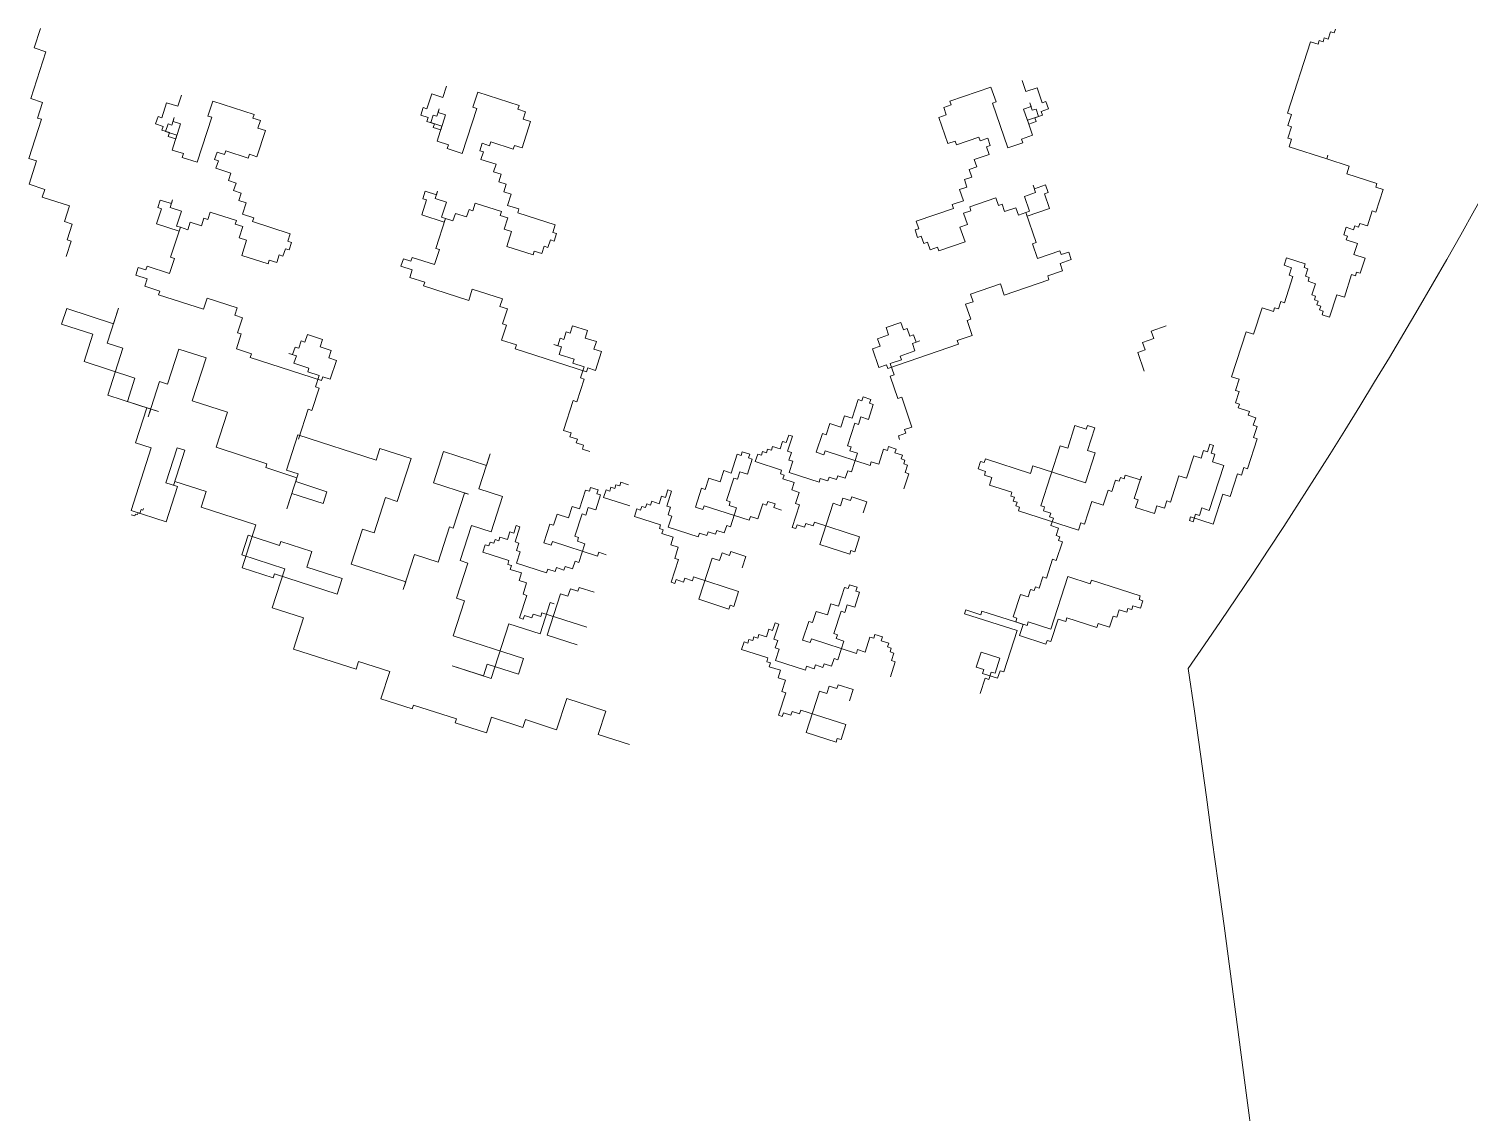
# Model space of a CAD drawing. Header units: millimetres. Extents: x 12377 to 30673, y 89761 to 101952.
# Drawn here: x 25869.2 to 25941.5, y 98430.8 to 98485.2 of the extents above; entities that cross this region are included whole.
import ezdxf

# ---------------------------------------------------------------- set-up
doc = ezdxf.new("R2010")
doc.units = ezdxf.units.MM

# ---------------------------------------------------------------- blocks, each defined once
blk = doc.blocks.new('A$C27A05B7E')
at = {"lineweight": 0}
for p, q in [((70.716, 362.383), (71.031, 363.363)), ((135.343, 362.695), (135.403, 362.883)), ((135.403, 362.883), (135.592, 362.822)), ((135.592, 362.822), (135.713, 363.198)), ((135.713, 363.198), (135.901, 363.138)), ((135.901, 363.138), (135.962, 363.326)), ((70.546, 359.844), (71.304, 362.194)), ((71.304, 362.194), (70.716, 362.383)), ((133.564, 359.115), (134.717, 362.689)), ((134.717, 362.689), (135.094, 362.567)), ((135.094, 362.567), (135.154, 362.755)), ((135.154, 362.755), (135.343, 362.695)), ((120.248, 360.753), (120.442, 360.192)), ((78.102, 360.021), (77.92, 359.457)), ((90.646, 360.082), (90.403, 359.329)), ((91.211, 359.899), (90.646, 360.082)), ((91.393, 360.464), (91.211, 359.899)), ((92.717, 359.414), (92.96, 360.166)), ((92.96, 360.166), (95.03, 359.498)), ((118.688, 360.424), (116.631, 359.714)), ((118.946, 359.676), (118.688, 360.424)), ((120.442, 360.192), (121.003, 360.385)), ((121.003, 360.385), (121.26, 359.638)), ((71.134, 359.654), (70.546, 359.844)), ((70.881, 358.871), (71.134, 359.654)), ((77.355, 359.639), (77.112, 358.886)), ((77.92, 359.457), (77.355, 359.639)), ((79.426, 358.971), (79.668, 359.723)), ((79.668, 359.723), (81.739, 359.055)), ((90.215, 359.39), (90.094, 359.014)), ((90.403, 359.329), (90.215, 359.39)), ((91.029, 359.335), (90.908, 358.959)), ((90.968, 359.147), (91.029, 359.335)), ((92.177, 357.096), (92.905, 359.353)), ((92.905, 359.353), (92.717, 359.414)), ((95.03, 359.498), (94.97, 359.31)), ((94.97, 359.31), (95.346, 359.189)), ((116.695, 359.528), (116.321, 359.399)), ((116.321, 359.399), (116.45, 359.025)), ((116.631, 359.714), (116.695, 359.528)), ((118.759, 359.612), (118.946, 359.676)), ((119.532, 357.37), (118.759, 359.612)), ((120.325, 359.316), (120.699, 359.445)), ((120.583, 358.568), (120.325, 359.316)), ((120.635, 359.632), (120.764, 359.258)), ((120.699, 359.445), (120.635, 359.632)), ((120.764, 359.258), (120.951, 359.322)), ((120.951, 359.322), (121.08, 358.949)), ((121.576, 359.329), (121.202, 359.2)), ((121.202, 359.2), (121.267, 359.013)), ((121.26, 359.638), (121.447, 359.703)), ((121.447, 359.703), (121.576, 359.329)), ((70.445, 356.849), (71.077, 358.808)), ((71.077, 358.808), (70.881, 358.871)), ((76.924, 358.947), (76.803, 358.571)), ((76.803, 358.571), (77.179, 358.449)), ((77.112, 358.886), (76.924, 358.947)), ((77.428, 358.577), (77.307, 358.201)), ((77.616, 358.516), (77.428, 358.577)), ((77.738, 358.892), (77.616, 358.516)), ((77.677, 358.704), (77.738, 358.892)), ((78.053, 358.583), (77.677, 358.704)), ((77.811, 357.83), (78.053, 358.583)), ((78.886, 356.653), (79.614, 358.91)), ((79.614, 358.91), (79.426, 358.971)), ((81.739, 359.055), (81.678, 358.867)), ((81.678, 358.867), (82.055, 358.746)), ((82.055, 358.746), (81.934, 358.37)), ((90.094, 359.014), (90.47, 358.892)), ((90.47, 358.892), (90.41, 358.704)), ((90.41, 358.704), (90.786, 358.583)), ((90.719, 359.02), (90.598, 358.643)), ((90.598, 358.643), (91.163, 358.461)), ((90.908, 358.959), (90.719, 359.02)), ((90.786, 358.583), (90.726, 358.395)), ((91.345, 359.026), (90.968, 359.147)), ((91.102, 358.273), (91.345, 359.026)), ((95.601, 358.691), (95.177, 357.374)), ((95.346, 359.189), (95.225, 358.813)), ((95.225, 358.813), (95.601, 358.691)), ((116.45, 359.025), (116.076, 358.896)), ((116.076, 358.896), (116.527, 357.588)), ((121.08, 358.949), (120.519, 358.755)), ((120.519, 358.755), (120.776, 358.008)), ((120.957, 358.697), (120.583, 358.568)), ((121.267, 359.013), (120.893, 358.884)), ((120.893, 358.884), (120.957, 358.697)), ((133.753, 359.054), (133.564, 359.115)), ((133.571, 358.49), (133.753, 359.054)), ((133.759, 358.429), (133.571, 358.49)), ((77.179, 358.449), (77.118, 358.261)), ((77.118, 358.261), (77.495, 358.14)), ((77.307, 358.201), (77.871, 358.018)), ((77.495, 358.14), (77.434, 357.952)), ((77.434, 357.952), (77.811, 357.83)), ((77.871, 358.018), (77.629, 357.266)), ((82.31, 358.248), (81.885, 356.931)), ((81.934, 358.37), (82.31, 358.248)), ((90.726, 358.395), (91.102, 358.273)), ((91.163, 358.461), (90.92, 357.709)), ((116.965, 357.53), (118.087, 357.917)), ((118.087, 357.917), (118.152, 357.73)), ((118.152, 357.73), (118.526, 357.859)), ((118.526, 357.859), (118.655, 357.485)), ((120.776, 358.008), (120.215, 357.814)), ((120.215, 357.814), (120.28, 357.628)), ((133.577, 357.865), (133.759, 358.429)), ((133.765, 357.804), (133.577, 357.865)), ((133.644, 357.428), (133.765, 357.804)), ((77.629, 357.266), (78.194, 357.084)), ((78.194, 357.084), (78.133, 356.896)), ((79.882, 357.162), (79.76, 356.786)), ((80.258, 357.041), (79.882, 357.162)), ((80.319, 357.229), (80.258, 357.041)), ((81.448, 356.865), (80.319, 357.229)), ((81.509, 357.053), (81.448, 356.865)), ((81.885, 356.931), (81.509, 357.053)), ((90.92, 357.709), (91.485, 357.527)), ((91.485, 357.527), (91.424, 357.339)), ((91.424, 357.339), (92.177, 357.096)), ((93.173, 357.605), (93.052, 357.229)), ((93.052, 357.229), (93.24, 357.168)), ((93.24, 357.168), (93.118, 356.792)), ((93.549, 357.484), (93.173, 357.605)), ((93.61, 357.672), (93.549, 357.484)), ((94.74, 357.308), (93.61, 357.672)), ((94.8, 357.496), (94.74, 357.308)), ((95.177, 357.374), (94.8, 357.496)), ((116.527, 357.588), (116.901, 357.717)), ((116.901, 357.717), (116.965, 357.53)), ((118.597, 357.047), (117.849, 356.789)), ((118.655, 357.485), (118.468, 357.421)), ((118.468, 357.421), (118.597, 357.047)), ((120.28, 357.628), (119.532, 357.37)), ((135.526, 356.821), (133.644, 357.428)), ((70.837, 356.723), (70.445, 356.849)), ((70.458, 355.548), (70.837, 356.723)), ((78.133, 356.896), (78.886, 356.653)), ((79.76, 356.786), (79.948, 356.726)), ((79.948, 356.726), (79.827, 356.349)), ((79.827, 356.349), (80.58, 356.106)), ((93.118, 356.792), (93.872, 356.549)), ((93.872, 356.549), (93.75, 356.173)), ((117.977, 356.416), (117.603, 356.287)), ((117.849, 356.789), (117.977, 356.416)), ((135.526, 356.821), (135.587, 357.009)), ((135.587, 357.009), (135.526, 356.821)), ((136.656, 356.456), (135.526, 356.821)), ((136.535, 356.08), (136.656, 356.456)), ((80.58, 356.106), (80.459, 355.73)), ((80.459, 355.73), (80.835, 355.609)), ((80.835, 355.609), (80.714, 355.233)), ((93.75, 356.173), (94.127, 356.052)), ((94.127, 356.052), (94.005, 355.676)), ((94.005, 355.676), (94.382, 355.554)), ((117.732, 355.913), (117.358, 355.784)), ((117.358, 355.784), (117.487, 355.41)), ((117.603, 356.287), (117.732, 355.913)), ((138.041, 355.594), (136.535, 356.08)), ((137.98, 355.406), (138.041, 355.594)), ((71.242, 355.295), (70.458, 355.548)), ((71.116, 354.903), (71.242, 355.295)), ((72.488, 354.461), (71.116, 354.903)), ((80.714, 355.233), (81.091, 355.111)), ((81.091, 355.111), (80.969, 354.735)), ((90.198, 354.827), (90.32, 355.203)), ((90.32, 355.203), (90.884, 355.021)), ((90.945, 355.209), (90.824, 354.833)), ((90.884, 355.021), (90.945, 355.209)), ((94.382, 355.554), (94.261, 355.178)), ((94.261, 355.178), (94.637, 355.056)), ((94.637, 355.056), (94.455, 354.492)), ((117.487, 355.41), (117.113, 355.281)), ((117.113, 355.281), (117.306, 354.721)), ((117.622, 354.412), (118.931, 354.863)), ((118.931, 354.863), (119.06, 354.489)), ((120.93, 355.134), (120.369, 354.941)), ((120.369, 354.941), (120.627, 354.193)), ((120.801, 355.508), (120.93, 355.134)), ((120.866, 355.321), (120.801, 355.508)), ((121.427, 355.514), (120.866, 355.321)), ((121.368, 355.076), (121.555, 355.141)), ((121.626, 354.329), (121.368, 355.076)), ((121.555, 355.141), (121.427, 355.514)), ((138.357, 355.285), (137.98, 355.406)), ((137.993, 354.156), (138.357, 355.285)), ((72.235, 353.677), (72.488, 354.461)), ((76.853, 353.571), (77.095, 354.323)), ((76.907, 354.384), (77.028, 354.76)), ((77.095, 354.323), (76.907, 354.384)), ((77.028, 354.76), (77.593, 354.578)), ((77.654, 354.766), (77.532, 354.39)), ((77.532, 354.39), (78.097, 354.208)), ((77.593, 354.578), (77.654, 354.766)), ((78.097, 354.208), (77.855, 353.455)), ((79.536, 354.159), (79.415, 353.783)), ((80.854, 353.734), (79.536, 354.159)), ((80.969, 354.735), (81.346, 354.614)), ((81.346, 354.614), (81.164, 354.049)), ((90.144, 354.014), (90.387, 354.766)), ((90.387, 354.766), (90.198, 354.827)), ((90.824, 354.833), (91.389, 354.65)), ((91.389, 354.65), (91.146, 353.898)), ((92.518, 354.286), (92.397, 353.91)), ((92.706, 354.225), (92.518, 354.286)), ((92.828, 354.602), (92.706, 354.225)), ((94.145, 354.177), (92.828, 354.602)), ((94.085, 353.989), (94.145, 354.177)), ((94.455, 354.492), (95.02, 354.31)), ((95.02, 354.31), (94.959, 354.122)), ((116.81, 354.341), (114.94, 353.696)), ((117.306, 354.721), (116.745, 354.527)), ((116.745, 354.527), (116.81, 354.341)), ((117.313, 354.096), (117.687, 354.225)), ((117.687, 354.225), (117.622, 354.412)), ((119.06, 354.489), (119.247, 354.554)), ((119.247, 354.554), (119.376, 354.18)), ((119.376, 354.18), (119.937, 354.373)), ((119.937, 354.373), (120.066, 354)), ((120.627, 354.193), (120.44, 354.129)), ((120.504, 353.942), (121.626, 354.329)), ((137.562, 353.465), (137.804, 354.217)), ((137.804, 354.217), (137.993, 354.156)), ((72.627, 353.551), (72.235, 353.677)), ((72.375, 352.768), (72.627, 353.551)), ((77.982, 353.206), (76.853, 353.571)), ((77.855, 353.455), (78.043, 353.394)), ((78.541, 353.649), (78.419, 353.273)), ((79.105, 353.467), (78.541, 353.649)), ((79.227, 353.843), (79.105, 353.467)), ((79.415, 353.783), (79.227, 353.843)), ((80.793, 353.546), (80.854, 353.734)), ((81.17, 353.424), (80.793, 353.546)), ((80.988, 352.86), (81.17, 353.424)), ((81.164, 354.049), (81.728, 353.867)), ((81.728, 353.867), (81.668, 353.679)), ((81.668, 353.679), (83.55, 353.072)), ((91.273, 353.649), (90.144, 354.014)), ((91.334, 353.837), (90.849, 352.333)), ((91.146, 353.898), (91.334, 353.837)), ((91.334, 353.837), (91.273, 353.649)), ((91.711, 353.716), (91.334, 353.837)), ((91.832, 354.092), (91.711, 353.716)), ((92.397, 353.91), (91.832, 354.092)), ((94.461, 353.867), (94.085, 353.989)), ((94.279, 353.303), (94.461, 353.867)), ((94.959, 354.122), (96.842, 353.515)), ((96.842, 353.515), (96.72, 353.139)), ((114.94, 353.696), (115.069, 353.322)), ((117.132, 353.406), (117.506, 353.535)), ((117.506, 353.535), (117.313, 354.096)), ((120.066, 354), (120.44, 354.129)), ((120.44, 354.129), (120.955, 352.634)), ((120.44, 354.129), (120.504, 353.942)), ((136.876, 353.271), (136.936, 353.459)), ((136.936, 353.459), (137.124, 353.398)), ((137.124, 353.398), (137.185, 353.586)), ((137.185, 353.586), (137.562, 353.465)), ((72.318, 351.921), (72.571, 352.704)), ((72.571, 352.704), (72.375, 352.768)), ((78.043, 353.394), (77.557, 351.89)), ((78.043, 353.394), (77.982, 353.206)), ((78.419, 353.273), (78.043, 353.394)), ((81.364, 352.739), (80.988, 352.86)), ((81.122, 351.986), (81.364, 352.739)), ((83.55, 353.072), (83.429, 352.696)), ((83.429, 352.696), (83.617, 352.635)), ((94.656, 353.181), (94.279, 353.303)), ((94.413, 352.429), (94.656, 353.181)), ((96.599, 352.762), (96.478, 352.386)), ((96.787, 352.702), (96.599, 352.762)), ((96.72, 353.139), (96.909, 353.078)), ((96.909, 353.078), (96.787, 352.702)), ((115.069, 353.322), (114.882, 353.258)), ((114.882, 353.258), (115.01, 352.884)), ((115.01, 352.884), (115.197, 352.949)), ((115.197, 352.949), (115.326, 352.575)), ((117.39, 352.659), (117.132, 353.406)), ((136.378, 353.016), (136.499, 353.392)), ((136.566, 352.955), (136.378, 353.016)), ((136.499, 353.392), (136.876, 353.271)), ((136.505, 352.767), (136.566, 352.955)), ((137.07, 352.585), (136.505, 352.767)), ((82.44, 351.561), (81.122, 351.986)), ((82.998, 352.004), (82.877, 351.628)), ((83.186, 351.943), (82.998, 352.004)), ((83.308, 352.319), (83.186, 351.943)), ((83.496, 352.259), (83.308, 352.319)), ((83.617, 352.635), (83.496, 352.259)), ((91.037, 352.272), (90.794, 351.519)), ((90.849, 352.333), (91.037, 352.272)), ((95.731, 352.004), (94.413, 352.429)), ((95.792, 352.192), (95.731, 352.004)), ((96.168, 352.071), (95.792, 352.192)), ((96.289, 352.447), (96.168, 352.071)), ((96.478, 352.386), (96.289, 352.447)), ((115.326, 352.575), (115.513, 352.639)), ((115.513, 352.639), (115.642, 352.266)), ((115.642, 352.266), (116.016, 352.395)), ((116.016, 352.395), (116.081, 352.208)), ((116.081, 352.208), (117.39, 352.659)), ((120.955, 352.634), (120.768, 352.569)), ((120.768, 352.569), (121.026, 351.822)), ((121.026, 351.822), (122.148, 352.209)), ((122.148, 352.209), (122.212, 352.022)), ((122.212, 352.022), (122.586, 352.151)), ((122.586, 352.151), (122.715, 351.777)), ((136.888, 352.021), (137.07, 352.585)), ((137.453, 351.838), (136.888, 352.021)), ((75.936, 351.374), (75.815, 350.998)), ((76.313, 351.253), (75.936, 351.374)), ((76.374, 351.441), (76.313, 351.253)), ((77.503, 351.077), (76.374, 351.441)), ((77.746, 351.829), (77.503, 351.077)), ((77.557, 351.89), (77.746, 351.829)), ((82.5, 351.749), (82.44, 351.561)), ((82.877, 351.628), (82.5, 351.749)), ((89.228, 351.817), (89.106, 351.441)), ((89.106, 351.441), (89.671, 351.259)), ((89.604, 351.696), (89.228, 351.817)), ((89.671, 351.259), (89.55, 350.883)), ((89.665, 351.884), (89.604, 351.696)), ((90.794, 351.519), (89.665, 351.884)), ((122.715, 351.777), (122.154, 351.584)), ((122.154, 351.584), (122.283, 351.21)), ((133.391, 351.487), (133.512, 351.863)), ((133.767, 351.366), (133.391, 351.487)), ((133.512, 351.863), (134.453, 351.56)), ((133.646, 350.99), (133.767, 351.366)), ((134.453, 351.56), (134.393, 351.372)), ((134.393, 351.372), (134.581, 351.311)), ((134.581, 351.311), (134.459, 350.935)), ((137.21, 351.086), (137.453, 351.838)), ((75.815, 350.998), (76.38, 350.816)), ((76.38, 350.816), (76.258, 350.44)), ((89.55, 350.883), (90.303, 350.64)), ((90.303, 350.64), (90.242, 350.452)), ((119.162, 350.552), (117.666, 350.037)), ((119.355, 349.992), (119.162, 350.552)), ((121.599, 350.765), (119.355, 349.992)), ((122.283, 351.21), (121.535, 350.952)), ((121.535, 350.952), (121.599, 350.765)), ((133.409, 349.612), (133.834, 350.929)), ((133.834, 350.929), (133.646, 350.99)), ((134.459, 350.935), (134.648, 350.874)), ((134.648, 350.874), (134.587, 350.686)), ((134.587, 350.686), (134.964, 350.565)), ((134.964, 350.565), (134.782, 350)), ((136.409, 349.891), (136.773, 351.019)), ((136.773, 351.019), (136.961, 350.959)), ((136.961, 350.959), (137.022, 351.147)), ((137.022, 351.147), (137.21, 351.086)), ((76.258, 350.44), (77.011, 350.197)), ((77.011, 350.197), (76.951, 350.009)), ((76.951, 350.009), (79.21, 349.28)), ((79.21, 349.28), (79.392, 349.844)), ((79.392, 349.844), (80.898, 349.359)), ((90.242, 350.452), (92.501, 349.723)), ((92.501, 349.723), (92.683, 350.287)), ((92.683, 350.287), (94.189, 349.802)), ((94.189, 349.802), (94.068, 349.425)), ((117.666, 350.037), (117.795, 349.663)), ((134.782, 350), (134.97, 349.94)), ((134.97, 349.94), (134.909, 349.751)), ((135.668, 348.884), (136.032, 350.012)), ((136.032, 350.012), (136.409, 349.891)), ((72.091, 348.535), (72.344, 349.318)), ((72.344, 349.318), (74.696, 348.559)), ((74.949, 349.343), (74.38, 347.58)), ((74.696, 348.559), (74.949, 349.343)), ((80.898, 349.359), (80.777, 348.982)), ((94.068, 349.425), (94.444, 349.304)), ((94.444, 349.304), (94.202, 348.551)), ((117.795, 349.663), (117.421, 349.534)), ((117.421, 349.534), (117.679, 348.787)), ((131.861, 348.035), (132.286, 349.351)), ((132.286, 349.351), (132.851, 349.169)), ((132.851, 349.169), (132.912, 349.357)), ((132.912, 349.357), (133.1, 349.297)), ((133.1, 349.297), (133.221, 349.673)), ((133.221, 349.673), (133.409, 349.612)), ((134.909, 349.751), (135.097, 349.691)), ((135.097, 349.691), (135.037, 349.503)), ((135.037, 349.503), (135.225, 349.442)), ((135.225, 349.442), (135.164, 349.254)), ((135.164, 349.254), (135.353, 349.193)), ((135.353, 349.193), (135.292, 349.005)), ((73.659, 348.029), (72.091, 348.535)), ((80.777, 348.982), (81.153, 348.861)), ((81.153, 348.861), (80.91, 348.109)), ((94.39, 348.491), (94.147, 347.738)), ((94.202, 348.551), (94.39, 348.491)), ((97.705, 348.46), (97.584, 348.084)), ((98.458, 348.217), (97.705, 348.46)), ((113.429, 348.367), (114.177, 348.625)), ((113.558, 347.993), (113.429, 348.367)), ((114.177, 348.625), (114.306, 348.251)), ((117.679, 348.787), (117.492, 348.722)), ((117.492, 348.722), (117.749, 347.975)), ((126.727, 348.19), (127.475, 348.448)), ((135.292, 349.005), (135.668, 348.884)), ((73.217, 346.658), (73.659, 348.029)), ((81.099, 348.048), (80.856, 347.296)), ((80.91, 348.109), (81.099, 348.048)), ((84.104, 347.701), (83.983, 347.325)), ((84.293, 347.641), (84.104, 347.701)), ((84.414, 348.017), (84.293, 347.641)), ((85.167, 347.774), (84.414, 348.017)), ((85.046, 347.398), (85.167, 347.774)), ((94.147, 347.738), (94.9, 347.496)), ((97.086, 347.829), (96.965, 347.453)), ((97.275, 347.768), (97.086, 347.829)), ((97.396, 348.144), (97.275, 347.768)), ((97.584, 348.084), (97.396, 348.144)), ((98.337, 347.841), (98.458, 348.217)), ((98.902, 347.659), (98.337, 347.841)), ((98.781, 347.282), (98.902, 347.659)), ((112.997, 347.8), (113.558, 347.993)), ((113.126, 347.426), (112.997, 347.8)), ((114.306, 348.251), (114.493, 348.315)), ((114.493, 348.315), (114.622, 347.942)), ((114.622, 347.942), (114.809, 348.006)), ((115.125, 347.697), (114.751, 347.568)), ((114.809, 348.006), (114.938, 347.633)), ((114.938, 347.633), (115.125, 347.697)), ((117.749, 347.975), (117.001, 347.717)), ((117.001, 347.717), (117.066, 347.53)), ((126.295, 347.623), (126.856, 347.816)), ((126.856, 347.816), (126.727, 348.19)), ((130.757, 345.899), (131.485, 348.156)), ((131.485, 348.156), (131.861, 348.035)), ((74.38, 347.58), (75.164, 347.327)), ((75.164, 347.327), (74.406, 344.977)), ((77.397, 345.526), (77.965, 347.289)), ((77.965, 347.289), (79.337, 346.847)), ((80.856, 347.296), (81.609, 347.053)), ((81.609, 347.053), (81.548, 346.865)), ((83.485, 347.071), (83.862, 346.949)), ((83.674, 347.01), (83.485, 347.071)), ((83.795, 347.386), (83.674, 347.01)), ((83.862, 346.949), (83.74, 346.573)), ((83.983, 347.325), (83.795, 347.386)), ((85.611, 347.216), (85.046, 347.398)), ((85.489, 346.84), (85.611, 347.216)), ((94.9, 347.496), (94.84, 347.307)), ((94.84, 347.307), (98.417, 346.154)), ((96.965, 347.453), (96.777, 347.513)), ((96.777, 347.513), (97.153, 347.392)), ((97.153, 347.392), (97.032, 347.016)), ((97.032, 347.016), (97.785, 346.773)), ((99.157, 347.161), (98.781, 347.282)), ((98.854, 346.22), (99.157, 347.161)), ((112.752, 347.297), (113.126, 347.426)), ((113.074, 346.363), (112.752, 347.297)), ((117.066, 347.53), (113.513, 346.305)), ((114.88, 347.194), (114.132, 346.937)), ((114.132, 346.937), (114.196, 346.75)), ((114.751, 347.568), (114.88, 347.194)), ((126.05, 347.12), (126.424, 347.249)), ((126.372, 346.186), (126.05, 347.12)), ((126.424, 347.249), (126.295, 347.623)), ((75.765, 345.836), (73.217, 346.658)), ((79.337, 346.847), (78.642, 344.692)), ((81.548, 346.865), (85.125, 345.711)), ((83.74, 346.573), (84.494, 346.33)), ((84.494, 346.33), (84.433, 346.142)), ((85.866, 346.718), (85.489, 346.84)), ((85.562, 345.778), (85.866, 346.718)), ((97.785, 346.773), (97.724, 346.585)), ((97.724, 346.585), (98.289, 346.403)), ((98.289, 346.403), (98.107, 345.838)), ((98.417, 346.154), (98.477, 346.342)), ((98.477, 346.342), (98.854, 346.22)), ((113.448, 346.492), (113.074, 346.363)), ((113.513, 346.305), (113.448, 346.492)), ((114.196, 346.75), (113.635, 346.556)), ((113.635, 346.556), (113.828, 345.996)), ((75.386, 344.661), (75.765, 345.836)), ((76.436, 343.89), (77.005, 345.653)), ((77.005, 345.653), (77.397, 345.526)), ((84.433, 346.142), (84.998, 345.96)), ((84.998, 345.96), (84.816, 345.395)), ((85.125, 345.711), (85.186, 345.899)), ((85.186, 345.899), (85.562, 345.778)), ((98.295, 345.778), (97.931, 344.649)), ((98.107, 345.838), (98.295, 345.778)), ((113.828, 345.996), (113.641, 345.931)), ((113.641, 345.931), (114.028, 344.81)), ((131.133, 345.778), (130.757, 345.899)), ((130.951, 345.213), (131.133, 345.778)), ((74.406, 344.977), (76.562, 344.282)), ((85.004, 345.335), (84.64, 344.206)), ((84.816, 345.395), (85.004, 345.335)), ((111.729, 343.817), (112.032, 344.757)), ((112.032, 344.757), (112.22, 344.697)), ((112.22, 344.697), (112.281, 344.885)), ((112.281, 344.885), (112.658, 344.763)), ((112.658, 344.763), (112.597, 344.575)), ((114.028, 344.81), (114.215, 344.875)), ((114.215, 344.875), (114.73, 343.38)), ((131.14, 345.153), (130.951, 345.213)), ((130.958, 344.588), (131.14, 345.153)), ((76.954, 344.156), (75.386, 344.661)), ((75.798, 342.583), (76.366, 344.345)), ((76.366, 344.345), (76.954, 344.156)), ((76.562, 344.282), (76.436, 343.89)), ((78.642, 344.692), (80.406, 344.123)), ((80.406, 344.123), (79.838, 342.361)), ((84.452, 344.267), (83.966, 342.762)), ((84.64, 344.206), (84.452, 344.267)), ((97.743, 344.71), (97.258, 343.205)), ((97.931, 344.649), (97.743, 344.71)), ((112.785, 344.515), (112.542, 343.762)), ((112.597, 344.575), (112.785, 344.515)), ((131.146, 344.528), (130.958, 344.588)), ((131.085, 344.339), (131.146, 344.528)), ((131.65, 344.157), (131.085, 344.339)), ((131.589, 343.969), (131.65, 344.157)), ((110.423, 342.992), (110.605, 343.556)), ((110.605, 343.556), (111.17, 343.374)), ((111.17, 343.374), (111.352, 343.938)), ((111.352, 343.938), (111.729, 343.817)), ((111.856, 343.568), (111.492, 342.44)), ((112.045, 343.507), (111.856, 343.568)), ((112.166, 343.884), (112.045, 343.507)), ((112.542, 343.762), (112.166, 343.884)), ((114.73, 343.38), (114.356, 343.251)), ((122.536, 342.32), (122.9, 343.449)), ((122.9, 343.449), (123.465, 343.267)), ((123.465, 343.267), (123.526, 343.455)), ((123.526, 343.455), (123.902, 343.333)), ((123.902, 343.333), (123.538, 342.205)), ((131.966, 343.848), (131.589, 343.969)), ((131.845, 343.472), (131.966, 343.848)), ((132.033, 343.411), (131.845, 343.472)), ((131.851, 342.847), (132.033, 343.411)), ((76.582, 342.33), (75.798, 342.583)), ((83.366, 341.223), (83.934, 342.985)), ((83.934, 342.985), (87.854, 341.721)), ((97.258, 343.205), (97.634, 343.083)), ((97.634, 343.083), (97.573, 342.895)), ((97.573, 342.895), (97.95, 342.774)), ((97.95, 342.774), (97.889, 342.586)), ((97.889, 342.586), (98.266, 342.464)), ((108.238, 342.659), (108.116, 342.282)), ((108.426, 342.598), (108.238, 342.659)), ((108.547, 342.974), (108.426, 342.598)), ((108.493, 342.161), (108.735, 342.913)), ((108.735, 342.913), (108.547, 342.974)), ((109.932, 342.112), (110.235, 343.053)), ((110.235, 343.053), (110.423, 342.992)), ((114.421, 343.064), (114.047, 342.935)), ((114.047, 342.935), (114.111, 342.748)), ((114.356, 343.251), (114.421, 343.064)), ((131.554, 341.281), (132.039, 342.786)), ((132.039, 342.786), (131.851, 342.847)), ((75.571, 339.196), (76.582, 342.33)), ((77.884, 342.342), (77.316, 340.58)), ((77.708, 340.453), (78.276, 342.216)), ((78.276, 342.216), (77.884, 342.342)), ((79.838, 342.361), (82.386, 341.539)), ((87.854, 341.721), (88.044, 342.309)), ((88.044, 342.309), (89.612, 341.803)), ((90.731, 340.577), (91.236, 342.144)), ((91.236, 342.144), (93.392, 341.449)), ((93.582, 342.036), (93.013, 340.273)), ((93.392, 341.449), (93.582, 342.036)), ((98.266, 342.464), (98.205, 342.276)), ((98.205, 342.276), (98.582, 342.155)), ((105.666, 341.07), (105.969, 342.01)), ((105.969, 342.01), (106.157, 341.95)), ((106.157, 341.95), (106.218, 342.138)), ((106.218, 342.138), (106.594, 342.016)), ((106.594, 342.016), (106.534, 341.828)), ((106.993, 342.022), (106.872, 341.645)), ((107.181, 341.961), (106.993, 342.022)), ((107.242, 342.149), (107.181, 341.961)), ((107.43, 342.088), (107.242, 342.149)), ((107.491, 342.276), (107.43, 342.088)), ((107.679, 342.216), (107.491, 342.276)), ((107.74, 342.404), (107.679, 342.216)), ((108.116, 342.282), (107.74, 342.404)), ((108.681, 342.1), (108.493, 342.161)), ((108.56, 341.724), (108.681, 342.1)), ((110.308, 341.991), (109.932, 342.112)), ((110.369, 342.179), (110.308, 341.991)), ((112.628, 341.45), (110.369, 342.179)), ((111.492, 342.44), (111.681, 342.379)), ((111.681, 342.379), (111.62, 342.191)), ((111.62, 342.191), (111.996, 342.069)), ((111.996, 342.069), (111.693, 341.129)), ((113.308, 342.269), (113.065, 341.517)), ((113.496, 342.209), (113.308, 342.269)), ((113.557, 342.397), (113.496, 342.209)), ((113.933, 342.275), (113.557, 342.397)), ((113.873, 342.087), (113.933, 342.275)), ((114.249, 341.966), (113.873, 342.087)), ((114.189, 341.778), (114.249, 341.966)), ((121.189, 339.432), (122.16, 342.442)), ((122.16, 342.442), (122.536, 342.32)), ((123.915, 342.083), (123.429, 340.579)), ((123.538, 342.205), (123.915, 342.083)), ((128.494, 340.814), (128.858, 341.943)), ((128.858, 341.943), (129.234, 341.821)), ((129.234, 341.821), (129.355, 342.198)), ((129.355, 342.198), (129.544, 342.137)), ((129.544, 342.137), (129.665, 342.513)), ((129.665, 342.513), (129.853, 342.452)), ((129.853, 342.452), (129.732, 342.076)), ((129.732, 342.076), (129.92, 342.016)), ((129.92, 342.016), (129.799, 341.639)), ((82.386, 341.539), (82.323, 341.343)), ((82.323, 341.343), (83.891, 340.837)), ((83.954, 341.033), (83.366, 341.223)), ((89.612, 341.803), (88.917, 339.649)), ((105.107, 340.627), (105.289, 341.191)), ((105.289, 341.191), (105.666, 341.07)), ((106.103, 341.137), (105.981, 340.76)), ((106.479, 341.015), (106.103, 341.137)), ((106.722, 341.768), (106.479, 341.015)), ((106.534, 341.828), (106.722, 341.768)), ((106.872, 341.645), (108.189, 341.22)), ((108.189, 341.22), (108.129, 341.032)), ((108.748, 341.663), (108.56, 341.724)), ((108.566, 341.099), (108.748, 341.663)), ((111.505, 341.19), (111.384, 340.813)), ((111.693, 341.129), (111.505, 341.19)), ((112.689, 341.638), (112.628, 341.45)), ((113.065, 341.517), (112.689, 341.638)), ((114.377, 341.717), (114.189, 341.778)), ((114.316, 341.529), (114.377, 341.717)), ((114.504, 341.468), (114.316, 341.529)), ((114.383, 341.092), (114.504, 341.468)), ((118.165, 341.654), (118.043, 341.277)), ((118.043, 341.277), (118.42, 341.156)), ((118.353, 341.593), (118.165, 341.654)), ((118.413, 341.781), (118.353, 341.593)), ((118.42, 341.156), (118.359, 340.968)), ((120.673, 341.052), (118.413, 341.781)), ((120.794, 341.429), (120.673, 341.052)), ((123.429, 340.579), (120.794, 341.429)), ((130.364, 341.457), (129.636, 339.2)), ((129.799, 341.639), (130.364, 341.457)), ((131.244, 340.966), (131.366, 341.342)), ((131.366, 341.342), (131.554, 341.281)), ((77.316, 340.58), (77.904, 340.39)), ((77.771, 340.649), (77.708, 340.453)), ((79.339, 340.143), (77.771, 340.649)), ((83.385, 339.271), (83.954, 341.033)), ((83.891, 340.837), (83.827, 340.642)), ((83.827, 340.642), (85.395, 340.136)), ((92.495, 340.008), (90.731, 340.577)), ((99.885, 340.483), (99.825, 340.295)), ((100.073, 340.423), (99.885, 340.483)), ((100.134, 340.611), (100.073, 340.423)), ((100.511, 340.489), (100.134, 340.611)), ((104.36, 340.245), (104.542, 340.809)), ((104.542, 340.809), (105.107, 340.627)), ((105.793, 340.821), (105.429, 339.692)), ((105.981, 340.76), (105.793, 340.821)), ((108.129, 341.032), (108.317, 340.972)), ((108.317, 340.972), (108.256, 340.784)), ((108.256, 340.784), (108.821, 340.601)), ((110.072, 340.613), (108.566, 341.099)), ((108.821, 340.601), (108.7, 340.225)), ((110.133, 340.801), (110.072, 340.613)), ((110.509, 340.68), (110.133, 340.801)), ((110.57, 340.868), (110.509, 340.68)), ((110.946, 340.747), (110.57, 340.868)), ((111.007, 340.935), (110.946, 340.747)), ((111.384, 340.813), (111.007, 340.935)), ((114.329, 340.279), (114.571, 341.031)), ((114.571, 341.031), (114.383, 341.092)), ((118.359, 340.968), (118.736, 340.846)), ((118.736, 340.846), (118.614, 340.47)), ((118.614, 340.47), (119.744, 340.106)), ((124.747, 340.154), (124.929, 340.718)), ((124.929, 340.718), (125.117, 340.657)), ((125.117, 340.657), (125.178, 340.845)), ((125.178, 340.845), (125.366, 340.785)), ((125.366, 340.785), (125.427, 340.973)), ((125.427, 340.973), (126.18, 340.73)), ((126.241, 340.918), (125.877, 339.789)), ((126.18, 340.73), (126.241, 340.918)), ((127.692, 339.619), (128.117, 340.936)), ((128.117, 340.936), (128.494, 340.814)), ((130.692, 339.898), (131.056, 341.026)), ((131.056, 341.026), (131.244, 340.966)), ((77.904, 340.39), (77.335, 338.627)), ((79.086, 339.36), (79.339, 340.143)), ((83.638, 340.054), (83.385, 339.271)), ((85.206, 339.548), (83.638, 340.054)), ((85.395, 340.136), (85.206, 339.548)), ((88.329, 339.838), (87.76, 338.076)), ((88.917, 339.649), (88.329, 339.838)), ((91.731, 338.309), (92.299, 340.071)), ((92.299, 340.071), (92.495, 340.008)), ((93.013, 340.273), (94.189, 339.894)), ((94.189, 339.894), (93.621, 338.132)), ((98.06, 339.277), (98.363, 340.217)), ((98.363, 340.217), (98.552, 340.156)), ((98.552, 340.156), (98.612, 340.345)), ((98.612, 340.345), (98.989, 340.223)), ((99.116, 339.974), (98.874, 339.222)), ((98.989, 340.223), (98.928, 340.035)), ((98.928, 340.035), (99.116, 339.974)), ((99.387, 340.228), (99.266, 339.852)), ((99.266, 339.852), (100.584, 339.427)), ((99.576, 340.168), (99.387, 340.228)), ((99.636, 340.356), (99.576, 340.168)), ((99.825, 340.295), (99.636, 340.356)), ((102.174, 339.911), (102.053, 339.535)), ((102.363, 339.851), (102.174, 339.911)), ((102.484, 340.227), (102.363, 339.851)), ((102.43, 339.414), (102.672, 340.166)), ((102.672, 340.166), (102.484, 340.227)), ((103.869, 339.365), (104.172, 340.306)), ((104.172, 340.306), (104.36, 340.245)), ((105.429, 339.692), (105.617, 339.632)), ((108.7, 340.225), (109.076, 340.104)), ((109.076, 340.104), (108.894, 339.539)), ((111.147, 339.436), (111.268, 339.812)), ((111.268, 339.812), (111.645, 339.691)), ((111.645, 339.691), (111.706, 339.879)), ((111.706, 339.879), (112.459, 339.636)), ((119.744, 340.106), (119.683, 339.918)), ((119.683, 339.918), (119.871, 339.857)), ((119.871, 339.857), (119.811, 339.669)), ((124.316, 339.462), (124.559, 340.214)), ((124.559, 340.214), (124.747, 340.154)), ((125.877, 339.789), (126.065, 339.729)), ((126.065, 339.729), (125.944, 339.352)), ((129.83, 338.514), (130.315, 340.019)), ((130.315, 340.019), (130.692, 339.898)), ((77.335, 338.627), (75.571, 339.196)), ((75.577, 338.983), (75.765, 338.923)), ((75.765, 338.923), (75.795, 339.017)), ((75.795, 339.017), (75.889, 338.986)), ((75.889, 338.986), (75.92, 339.08)), ((75.92, 339.08), (76.014, 339.05)), ((76.014, 339.05), (76.074, 339.238)), ((76.074, 339.238), (76.168, 339.208)), ((76.168, 339.208), (76.199, 339.302)), ((81.83, 338.475), (79.086, 339.36)), ((96.755, 338.452), (96.937, 339.016)), ((96.937, 339.016), (97.501, 338.834)), ((97.501, 338.834), (97.683, 339.398)), ((97.683, 339.398), (98.06, 339.277)), ((98.188, 339.028), (97.824, 337.899)), ((98.376, 338.967), (98.188, 339.028)), ((98.497, 339.343), (98.376, 338.967)), ((98.874, 339.222), (98.497, 339.343)), ((100.93, 339.275), (100.809, 338.898)), ((101.118, 339.214), (100.93, 339.275)), ((101.179, 339.402), (101.118, 339.214)), ((101.367, 339.341), (101.179, 339.402)), ((101.428, 339.529), (101.367, 339.341)), ((101.616, 339.469), (101.428, 339.529)), ((101.677, 339.657), (101.616, 339.469)), ((102.053, 339.535), (101.677, 339.657)), ((102.618, 339.353), (102.43, 339.414)), ((102.497, 338.977), (102.618, 339.353)), ((102.685, 338.916), (102.497, 338.977)), ((104.245, 339.244), (103.869, 339.365)), ((104.306, 339.432), (104.245, 339.244)), ((106.565, 338.703), (104.306, 339.432)), ((105.617, 339.632), (105.557, 339.444)), ((105.557, 339.444), (105.933, 339.322)), ((105.933, 339.322), (105.63, 338.382)), ((107.245, 339.522), (107.002, 338.77)), ((107.433, 339.461), (107.245, 339.522)), ((107.494, 339.65), (107.433, 339.461)), ((107.87, 339.528), (107.494, 339.65)), ((107.81, 339.34), (107.87, 339.528)), ((108.186, 339.219), (107.81, 339.34)), ((109.083, 339.479), (108.719, 338.35)), ((108.894, 339.539), (109.083, 339.479)), ((110.103, 337.488), (110.771, 339.557)), ((110.771, 339.557), (111.147, 339.436)), ((112.459, 339.636), (112.277, 339.072)), ((119.811, 339.669), (119.999, 339.608)), ((119.999, 339.608), (119.938, 339.42)), ((119.938, 339.42), (120.127, 339.36)), ((120.127, 339.36), (120.066, 339.171)), ((120.066, 339.171), (123.078, 338.2)), ((121.377, 339.371), (121.189, 339.432)), ((121.317, 339.183), (121.377, 339.371)), ((121.693, 339.062), (121.317, 339.183)), ((121.633, 338.874), (121.693, 339.062)), ((123.388, 338.515), (123.752, 339.644)), ((123.752, 339.644), (124.316, 339.462)), ((125.944, 339.352), (126.885, 339.049)), ((126.885, 339.049), (127.006, 339.425)), ((127.006, 339.425), (127.383, 339.304)), ((127.383, 339.304), (127.504, 339.68)), ((127.504, 339.68), (127.692, 339.619)), ((128.949, 339.006), (128.828, 338.63)), ((129.138, 338.945), (128.949, 339.006)), ((129.259, 339.321), (129.138, 338.945)), ((129.636, 339.2), (129.259, 339.321)), ((81.135, 336.321), (81.83, 338.475)), ((87.172, 338.266), (86.604, 336.503)), ((87.76, 338.076), (87.172, 338.266)), ((90.966, 336.61), (91.535, 338.372)), ((91.535, 338.372), (91.731, 338.309)), ((92.641, 338.448), (92.072, 336.685)), ((93.621, 338.132), (92.641, 338.448)), ((94.878, 338.434), (94.757, 338.058)), ((94.824, 337.621), (95.067, 338.373)), ((95.067, 338.373), (94.878, 338.434)), ((96.263, 337.572), (96.566, 338.512)), ((96.566, 338.512), (96.755, 338.452)), ((100.809, 338.898), (102.126, 338.473)), ((102.126, 338.473), (102.066, 338.285)), ((102.066, 338.285), (102.254, 338.225)), ((102.503, 338.352), (102.685, 338.916)), ((104.009, 337.866), (102.503, 338.352)), ((105.442, 338.442), (105.32, 338.066)), ((105.63, 338.382), (105.442, 338.442)), ((106.626, 338.891), (106.565, 338.703)), ((107.002, 338.77), (106.626, 338.891)), ((108.719, 338.35), (108.907, 338.289)), ((108.907, 338.289), (108.967, 338.478)), ((108.967, 338.478), (109.344, 338.356)), ((109.344, 338.356), (109.405, 338.544)), ((109.405, 338.544), (109.781, 338.423)), ((109.781, 338.423), (109.842, 338.611)), ((109.842, 338.611), (112.101, 337.882)), ((121.821, 338.813), (121.633, 338.874)), ((121.699, 338.437), (121.821, 338.813)), ((122.076, 338.315), (121.699, 338.437)), ((121.955, 337.939), (122.076, 338.315)), ((123.078, 338.2), (123.199, 338.576)), ((123.199, 338.576), (123.388, 338.515)), ((128.64, 338.69), (128.701, 338.879)), ((128.828, 338.63), (128.64, 338.69)), ((128.701, 338.879), (129.83, 338.514)), ((81.129, 336.971), (81.445, 337.951)), ((81.445, 337.951), (83.013, 337.445)), ((83.013, 337.445), (83.076, 337.641)), ((83.076, 337.641), (84.644, 337.135)), ((93.573, 337.609), (93.513, 337.421)), ((93.761, 337.548), (93.573, 337.609)), ((93.822, 337.736), (93.761, 337.548)), ((94.01, 337.675), (93.822, 337.736)), ((94.071, 337.864), (94.01, 337.675)), ((94.448, 337.742), (94.071, 337.864)), ((94.569, 338.118), (94.448, 337.742)), ((94.757, 338.058), (94.569, 338.118)), ((95.012, 337.56), (94.824, 337.621)), ((94.891, 337.184), (95.012, 337.56)), ((96.64, 337.45), (96.263, 337.572)), ((96.7, 337.638), (96.64, 337.45)), ((98.959, 336.91), (96.7, 337.638)), ((97.824, 337.899), (98.012, 337.839)), ((98.012, 337.839), (97.951, 337.65)), ((97.951, 337.65), (98.328, 337.529)), ((98.328, 337.529), (98.024, 336.588)), ((102.254, 338.225), (102.193, 338.036)), ((102.193, 338.036), (102.758, 337.854)), ((102.758, 337.854), (102.637, 337.478)), ((104.07, 338.054), (104.009, 337.866)), ((104.446, 337.933), (104.07, 338.054)), ((104.507, 338.121), (104.446, 337.933)), ((104.883, 338), (104.507, 338.121)), ((104.944, 338.188), (104.883, 338)), ((105.32, 338.066), (104.944, 338.188)), ((112.101, 337.882), (111.858, 337.13)), ((122.143, 337.879), (121.955, 337.939)), ((121.967, 336.689), (122.271, 337.63)), ((122.082, 337.69), (122.143, 337.879)), ((122.271, 337.63), (122.082, 337.69)), ((83.285, 336.276), (81.129, 336.971)), ((84.644, 337.135), (84.391, 336.352)), ((89.222, 335.226), (89.79, 336.989)), ((89.79, 336.989), (90.966, 336.61)), ((93.324, 337.481), (93.203, 337.105)), ((93.203, 337.105), (94.521, 336.68)), ((93.513, 337.421), (93.324, 337.481)), ((95.079, 337.123), (94.891, 337.184)), ((94.897, 336.559), (95.079, 337.123)), ((99.02, 337.098), (98.959, 336.91)), ((99.397, 336.977), (99.02, 337.098)), ((102.637, 337.478), (103.013, 337.357)), ((103.013, 337.357), (102.831, 336.792)), ((102.831, 336.792), (103.019, 336.732)), ((104.04, 334.741), (104.707, 336.81)), ((104.707, 336.81), (105.084, 336.689)), ((105.084, 336.689), (105.205, 337.065)), ((105.205, 337.065), (105.582, 336.944)), ((105.582, 336.944), (105.643, 337.132)), ((105.643, 337.132), (106.396, 336.889)), ((106.396, 336.889), (106.214, 336.324)), ((111.609, 337.002), (110.103, 337.488)), ((111.67, 337.191), (111.609, 337.002)), ((111.858, 337.13), (111.67, 337.191)), ((82.703, 335.815), (81.135, 336.321)), ((82.653, 334.318), (83.285, 336.276)), ((84.391, 336.352), (86.155, 335.783)), ((86.604, 336.503), (89.348, 335.618)), ((92.464, 336.559), (91.896, 334.796)), ((92.072, 336.685), (92.464, 336.559)), ((94.521, 336.68), (94.46, 336.492)), ((94.46, 336.492), (94.648, 336.431)), ((94.648, 336.431), (94.588, 336.243)), ((94.588, 336.243), (95.152, 336.061)), ((96.403, 336.073), (94.897, 336.559)), ((96.464, 336.261), (96.403, 336.073)), ((96.84, 336.14), (96.464, 336.261)), ((96.901, 336.328), (96.84, 336.14)), ((97.278, 336.206), (96.901, 336.328)), ((97.338, 336.394), (97.278, 336.206)), ((97.715, 336.273), (97.338, 336.394)), ((97.836, 336.649), (97.715, 336.273)), ((98.024, 336.588), (97.836, 336.649)), ((103.019, 336.732), (102.655, 335.603)), ((121.476, 335.809), (121.779, 336.75)), ((121.779, 336.75), (121.967, 336.689)), ((82.767, 336.011), (82.703, 335.815)), ((85.903, 334.999), (82.767, 336.011)), ((86.155, 335.783), (85.903, 334.999)), ((89.348, 335.618), (89.222, 335.226)), ((95.152, 336.061), (95.031, 335.685)), ((95.031, 335.685), (95.408, 335.563)), ((95.408, 335.563), (95.226, 334.999)), ((102.655, 335.603), (102.844, 335.542)), ((102.844, 335.542), (102.904, 335.73)), ((102.904, 335.73), (103.281, 335.609)), ((103.281, 335.609), (103.342, 335.797)), ((103.342, 335.797), (103.718, 335.676)), ((103.718, 335.676), (103.779, 335.864)), ((103.779, 335.864), (106.038, 335.135)), ((111.536, 335.277), (111.596, 335.465)), ((111.596, 335.465), (111.973, 335.344)), ((120.856, 335.178), (120.917, 335.367)), ((120.917, 335.367), (121.105, 335.306)), ((121.105, 335.306), (121.287, 335.87)), ((121.287, 335.87), (121.476, 335.809)), ((121.689, 333.249), (122.538, 335.882)), ((122.538, 335.882), (123.668, 335.518)), ((123.668, 335.518), (123.728, 335.706)), ((123.728, 335.706), (126.176, 334.917)), ((92.288, 334.67), (91.719, 332.907)), ((91.896, 334.796), (92.288, 334.67)), ((95.414, 334.938), (95.05, 333.81)), ((95.226, 334.999), (95.414, 334.938)), ((96.435, 332.948), (97.102, 335.017)), ((97.102, 335.017), (97.478, 334.896)), ((97.478, 334.896), (97.6, 335.272)), ((97.6, 335.272), (97.976, 335.15)), ((97.976, 335.15), (98.037, 335.338)), ((98.037, 335.338), (98.79, 335.096)), ((105.546, 334.255), (104.04, 334.741)), ((106.038, 335.135), (105.795, 334.383)), ((111.044, 334.398), (111.347, 335.338)), ((111.347, 335.338), (111.536, 335.277)), ((112.1, 335.095), (111.858, 334.343)), ((111.973, 335.344), (111.912, 335.156)), ((111.912, 335.156), (112.1, 335.095)), ((119.806, 333.856), (120.17, 334.984)), ((120.17, 334.984), (120.547, 334.863)), ((120.547, 334.863), (120.668, 335.239)), ((120.668, 335.239), (120.856, 335.178)), ((126.176, 334.917), (126.115, 334.728)), ((126.115, 334.728), (126.303, 334.668)), ((126.303, 334.668), (126.182, 334.292)), ((84.221, 333.812), (82.653, 334.318)), ((95.238, 333.749), (95.299, 333.937)), ((95.299, 333.937), (95.675, 333.816)), ((95.675, 333.816), (95.736, 334.004)), ((95.736, 334.004), (96.112, 333.882)), ((96.082, 333.014), (96.587, 334.581)), ((96.112, 333.882), (96.173, 334.071)), ((96.173, 334.071), (98.432, 333.342)), ((96.587, 334.581), (96.783, 334.517)), ((105.607, 334.443), (105.546, 334.255)), ((105.795, 334.383), (105.607, 334.443)), ((109.739, 333.572), (109.921, 334.137)), ((109.921, 334.137), (110.485, 333.955)), ((110.485, 333.955), (110.667, 334.519)), ((110.667, 334.519), (111.044, 334.398)), ((111.172, 334.149), (110.808, 333.02)), ((111.36, 334.088), (111.172, 334.149)), ((111.481, 334.464), (111.36, 334.088)), ((111.858, 334.343), (111.481, 334.464)), ((117.365, 334.02), (117.426, 334.208)), ((120.001, 333.17), (117.365, 334.02)), ((117.426, 334.208), (118.179, 333.965)), ((118.179, 333.965), (118.24, 334.153)), ((118.24, 334.153), (120.499, 333.425)), ((124.81, 333.903), (124.628, 333.339)), ((124.998, 333.843), (124.81, 333.903)), ((125.119, 334.219), (124.998, 333.843)), ((125.496, 334.097), (125.119, 334.219)), ((125.557, 334.286), (125.496, 334.097)), ((125.745, 334.225), (125.557, 334.286)), ((125.805, 334.413), (125.745, 334.225)), ((126.182, 334.292), (125.805, 334.413)), ((83.716, 332.245), (84.221, 333.812)), ((93.629, 330.778), (94.514, 333.52)), ((94.514, 333.52), (96.082, 333.014)), ((95.05, 333.81), (95.238, 333.749)), ((107.553, 333.239), (107.432, 332.863)), ((107.741, 333.178), (107.553, 333.239)), ((107.862, 333.555), (107.741, 333.178)), ((107.808, 332.742), (108.051, 333.494)), ((108.051, 333.494), (107.862, 333.555)), ((109.247, 332.693), (109.551, 333.633)), ((109.551, 333.633), (109.739, 333.572)), ((119.995, 333.795), (119.806, 333.856)), ((119.934, 333.607), (119.995, 333.795)), ((120.31, 333.486), (119.934, 333.607)), ((120.128, 332.921), (120.31, 333.486)), ((120.499, 333.425), (120.559, 333.613)), ((120.559, 333.613), (121.689, 333.249)), ((122.059, 333.752), (121.695, 332.624)), ((122.436, 333.631), (122.059, 333.752)), ((122.496, 333.819), (122.436, 333.631)), ((124.002, 333.333), (122.496, 333.819)), ((124.063, 333.521), (124.002, 333.333)), ((124.628, 333.339), (124.063, 333.521)), ((91.719, 332.907), (95.247, 331.769)), ((97.941, 332.462), (96.435, 332.948)), ((106.308, 332.602), (106.187, 332.226)), ((106.497, 332.542), (106.308, 332.602)), ((106.557, 332.73), (106.497, 332.542)), ((106.745, 332.669), (106.557, 332.73)), ((106.806, 332.857), (106.745, 332.669)), ((106.994, 332.796), (106.806, 332.857)), ((107.055, 332.984), (106.994, 332.796)), ((107.432, 332.863), (107.055, 332.984)), ((107.996, 332.681), (107.808, 332.742)), ((107.875, 332.305), (107.996, 332.681)), ((109.624, 332.571), (109.247, 332.693)), ((109.684, 332.759), (109.624, 332.571)), ((111.943, 332.031), (109.684, 332.759)), ((110.808, 333.02), (110.996, 332.959)), ((110.996, 332.959), (110.935, 332.771)), ((110.935, 332.771), (111.312, 332.65)), ((111.312, 332.65), (111.008, 331.709)), ((112.623, 332.85), (112.381, 332.097)), ((112.811, 332.789), (112.623, 332.85)), ((112.872, 332.977), (112.811, 332.789)), ((113.249, 332.856), (112.872, 332.977)), ((113.188, 332.668), (113.249, 332.856)), ((113.565, 332.546), (113.188, 332.668)), ((113.504, 332.358), (113.565, 332.546)), ((119.333, 331.101), (120.001, 333.17)), ((121.446, 332.496), (120.128, 332.921)), ((121.507, 332.684), (121.446, 332.496)), ((121.695, 332.624), (121.507, 332.684)), ((86.852, 331.234), (83.716, 332.245)), ((95.247, 331.769), (94.995, 330.986)), ((106.187, 332.226), (107.505, 331.801)), ((107.505, 331.801), (107.444, 331.613)), ((108.063, 332.244), (107.875, 332.305)), ((107.881, 331.68), (108.063, 332.244)), ((110.82, 331.77), (110.699, 331.394)), ((111.008, 331.709), (110.82, 331.77)), ((112.004, 332.219), (111.943, 332.031)), ((112.381, 332.097), (112.004, 332.219)), ((113.692, 332.297), (113.504, 332.358)), ((113.631, 332.109), (113.692, 332.297)), ((113.82, 332.049), (113.631, 332.109)), ((113.698, 331.672), (113.82, 332.049)), ((118.198, 332.09), (117.955, 331.338)), ((119.139, 331.787), (118.198, 332.09)), ((118.896, 331.034), (119.139, 331.787)), ((86.978, 331.626), (86.852, 331.234)), ((88.546, 331.12), (86.978, 331.626)), ((88.104, 329.749), (88.546, 331.12)), ((93.237, 330.904), (91.669, 331.41)), ((91.669, 331.41), (93.629, 330.778)), ((93.427, 331.492), (93.237, 330.904)), ((94.995, 330.986), (93.427, 331.492)), ((107.444, 331.613), (107.632, 331.552)), ((107.632, 331.552), (107.572, 331.364)), ((107.572, 331.364), (108.136, 331.182)), ((109.387, 331.194), (107.881, 331.68)), ((108.136, 331.182), (108.015, 330.806)), ((109.448, 331.382), (109.387, 331.194)), ((109.824, 331.261), (109.448, 331.382)), ((109.885, 331.449), (109.824, 331.261)), ((110.262, 331.327), (109.885, 331.449)), ((110.322, 331.515), (110.262, 331.327)), ((110.699, 331.394), (110.322, 331.515)), ((113.644, 330.859), (113.887, 331.612)), ((113.887, 331.612), (113.698, 331.672)), ((117.955, 331.338), (118.332, 331.216)), ((118.332, 331.216), (118.271, 331.028)), ((118.271, 331.028), (119.024, 330.785)), ((118.587, 330.719), (118.708, 331.095)), ((118.708, 331.095), (118.896, 331.034)), ((119.024, 330.785), (119.145, 331.162)), ((119.145, 331.162), (119.333, 331.101)), ((108.015, 330.806), (108.392, 330.684)), ((108.392, 330.684), (108.21, 330.12)), ((110.462, 330.016), (110.584, 330.393)), ((110.584, 330.393), (110.96, 330.271)), ((110.96, 330.271), (111.021, 330.459)), ((111.021, 330.459), (111.774, 330.216)), ((118.156, 330.027), (118.398, 330.78)), ((118.398, 330.78), (118.587, 330.719)), ((89.672, 329.243), (88.104, 329.749)), ((97.416, 329.773), (96.911, 328.206)), ((99.376, 329.14), (97.416, 329.773)), ((108.398, 330.059), (108.034, 328.931)), ((108.21, 330.12), (108.398, 330.059)), ((109.419, 328.069), (110.086, 330.138)), ((110.086, 330.138), (110.462, 330.016)), ((111.774, 330.216), (111.592, 329.652)), ((89.735, 329.439), (89.672, 329.243)), ((91.891, 328.744), (89.735, 329.439)), ((98.998, 327.965), (99.376, 329.14)), ((108.034, 328.931), (108.222, 328.87)), ((108.222, 328.87), (108.283, 329.058)), ((108.283, 329.058), (108.659, 328.937)), ((108.659, 328.937), (108.72, 329.125)), ((108.72, 329.125), (109.096, 329.003)), ((109.096, 329.003), (109.157, 329.191)), ((109.157, 329.191), (111.416, 328.463)), ((91.828, 328.548), (91.891, 328.744)), ((93.396, 328.042), (91.828, 328.548)), ((93.649, 328.826), (93.396, 328.042)), ((95.217, 328.32), (93.649, 328.826)), ((95.343, 328.712), (95.217, 328.32)), ((96.911, 328.206), (95.343, 328.712)), ((111.416, 328.463), (111.174, 327.71)), ((100.566, 327.46), (98.998, 327.965)), ((110.925, 327.583), (109.419, 328.069)), ((110.985, 327.771), (110.925, 327.583)), ((111.174, 327.71), (110.985, 327.771))]:
    blk.add_line(p, q, dxfattribs=at)
for centre, radius, start, end in [((-95.11, 487.098), 272.612, 325.13991, 3.30111), ((-1592.09, 85.5), 1738.137, 3.546419, 8.129119)]:
    blk.add_arc(centre, radius, start, end, dxfattribs=at)

msp = doc.modelspace()

# ---------------------------------------------------------------- block references
msp.add_blockref('A$C27A05B7E', (25798.776, 98121.826))

doc.saveas('drawing.dxf')
